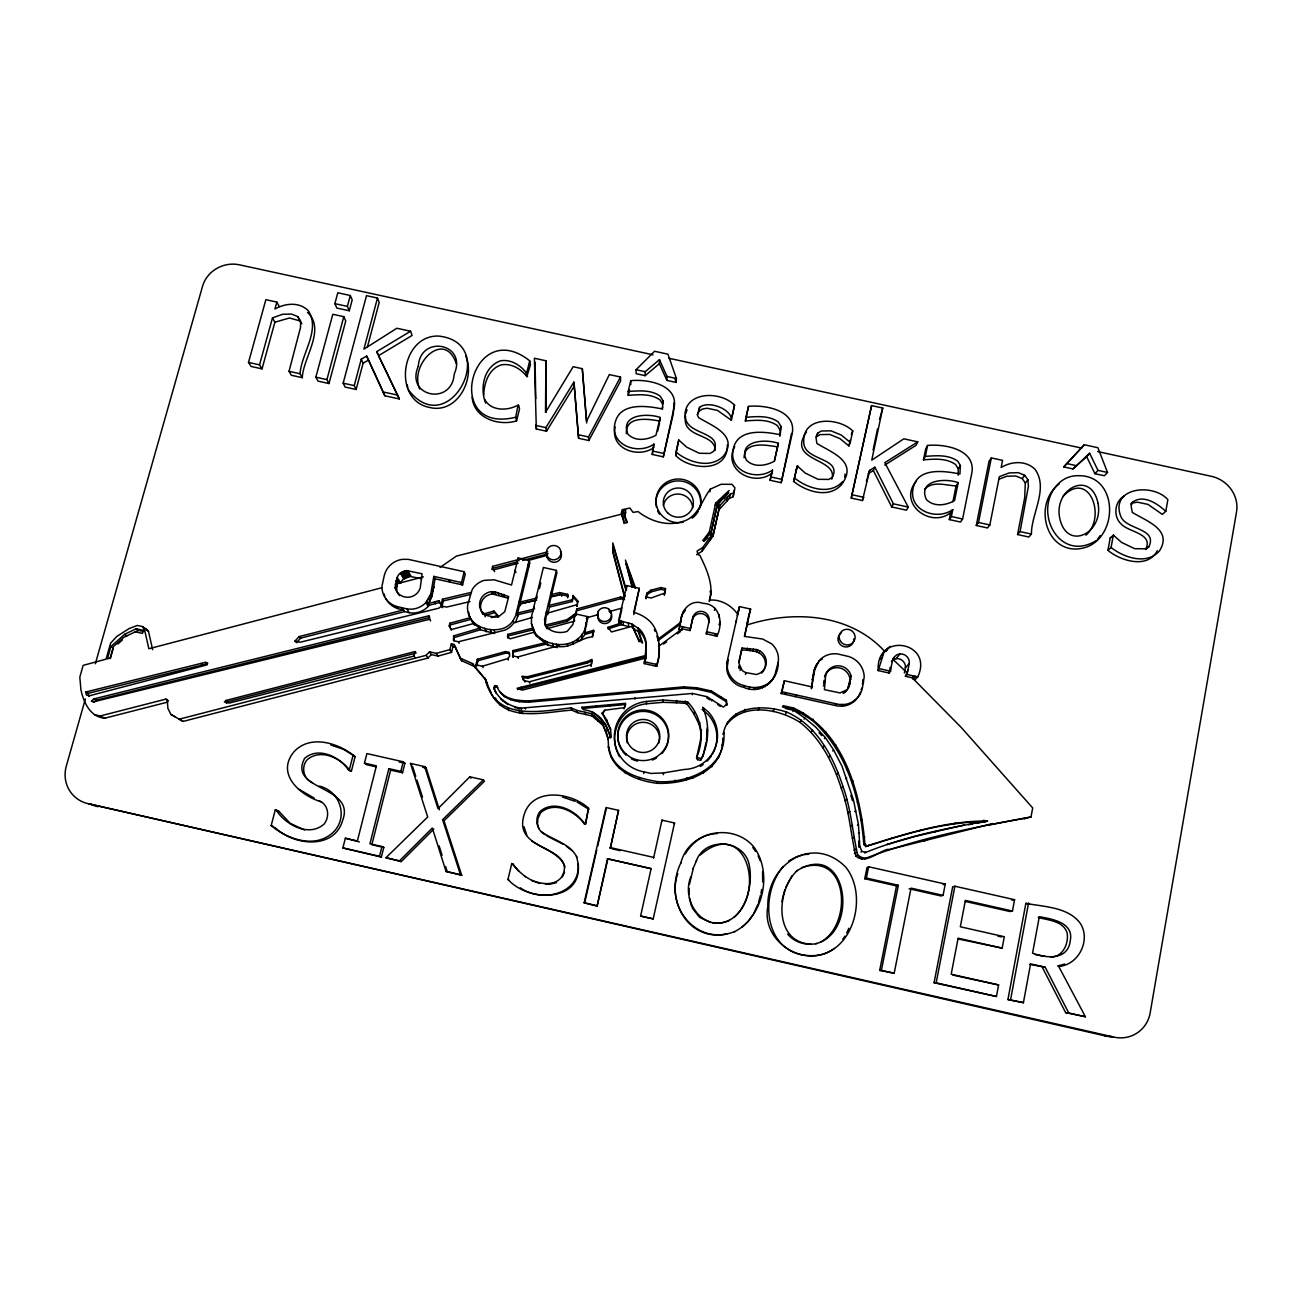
<?xml version="1.0" encoding="UTF-8"?>
<svg xmlns="http://www.w3.org/2000/svg" width="1302" height="1302" viewBox="0 0 1302 1302"><rect width="100%" height="100%" fill="white"/><g stroke="black" fill="none" stroke-linecap="round" stroke-linejoin="round"><path stroke-width="1.5" d="M958.239 475.246L958.272 468.899L955.668 464.602C946.391 457.832 934.201 459.036 923.46 459.834L925.689 448.93L927.577 445.447C945.708 443.656 977.558 450.036 971.471 474.758L962.617 518.993L960.485 522.037L949.304 519.579L950.688 512.711L952.771 509.619C936.789 521.028 908.438 510.661 913.044 488.51C917.08 466.946 944.308 470.852 959.932 473.993L960.388 465.53L957.767 461.201C948.409 454.398 936.138 455.602 925.331 456.4L923.46 459.834M624.504 597.927L620.582 597.048L576.819 608.962L576.07 615.016L567.167 621.347L545.684 626.669L544.578 619.573L556.393 570.374L543.373 567.477L531.493 616.66L531.428 623.56L536.375 635.978L545.212 642.732L513.151 650.544L513.183 657.282L513.151 650.544M546.628 611.029L545.245 625.09L566.826 619.752L575.777 613.372L576.819 608.962M645.19 375.676L645.222 371.705L659.479 359.629L667.015 376.457L666.852 380.396L676.177 382.43L676.422 378.508L667.942 354.177L654.564 351.263L636.076 369.719L636.108 373.69L645.19 375.676L659.365 363.649L659.479 359.629M825.68 675.103L824.394 689.653L840.034 692.908L847.049 689.751A10.318 10.091 29.8 0 0 849.278 685.91L850.971 675.624A13.166 12.874 29.3 0 0 826.998 672.011L824.557 676.91M546.514 431.239L545.896 427.626L573.889 382.121L574.328 386.01L546.514 431.239L536.326 429.009L534.39 358.245L545.929 360.768L545.505 412.376L573.157 366.708L582.303 368.694L586.714 423.004M546.173 412.148L545.929 360.768M639.315 588.341L633.765 612.379A36.814 36.228 -3.1 0 1 648.298 619.882C656.778 626.946 659.186 638.94 659.235 649.47A49.59 48.825 -5.8 0 1 656.68 666.364L644.327 663.613L646.166 646.378A23.501 23.127 -3.3 0 0 639.51 629.094L631.551 623.853L618.629 620.468L626.75 585.542L639.315 588.341L633.797 614.544M644.327 663.613L644.913 659.496M624.358 596.462L612.851 552.357L612.819 542.95L626.343 590.018L626.75 585.542M612.851 552.357L612.933 546.759M646.899 593.175L646.02 598.595L646.899 593.175L650.935 590.197L660.944 587.56L665.517 588.585L664.362 594.916L665.517 588.585M643.806 773.567L643.839 771.826A35.805 35.561 1.8 0 1 646.573 701.436L663.125 699.988L687.651 701.924C702.087 717.207 704.756 738.706 696.554 757.813L697.563 759.652L700.557 760.319C709.053 744.418 710.16 723.733 702.624 707.198L708.369 712.015A34.536 34.275 14.3 0 1 684.103 769.466L663.548 772.916L651 773.437L643.839 771.826M645.515 656.208L645.466 659.561L645.727 656.94L517.626 689.572M645.629 658.666L645.792 653.555M644.897 661.383L645.483 658.128L522.248 690.158L517.073 688.27L645.759 655.492L646.166 646.378M617.278 752.198A35.496 35.268 1.8 0 1 646.524 703.78L646.573 701.436M673.948 402.953L673.378 413.418L663.304 456.856L652.237 454.431L653.913 444.128C638.159 455.326 609.678 445.365 614.967 423.264C619.606 402.025 646.378 405.785 662.116 408.909L662.604 406.875M652.237 454.431L653.913 444.128M779.8 436.251L780.875 426.324L778.336 422.027C769.043 415.24 756.82 416.494 746.062 417.258L748.504 406.37C766.422 404.564 798.321 410.927 791.762 435.503L781.2 482.716L770.1 480.275L772.477 470.103C756.641 481.398 728.209 471.275 733.221 449.141C737.632 427.788 764.567 431.597 780.272 434.738L780.875 426.324M646.866 594.9L650.902 591.922L650.935 590.197M536.554 595.698L537.173 597.976L520.312 602.029L529.833 562.855L529.165 560.381L518.147 557.94L511.523 585.037L494.19 579.813L484.035 580.366A20.686 20.165 -17.3 0 0 472.17 589.627L467.76 604.437A21.695 21.157 -17.9 0 0 468.818 614.983L470.12 617.734L449.874 623.219L449.223 625.871L450.606 628.687L452.233 629.322L473.716 623.495L479.706 628.182L453.617 635.913L453.47 640.682L458.369 641.772L505.209 630.054A21.06 20.555 -17.5 0 0 513.932 622.73L532.485 617.425M454.365 640.617L453.617 635.913M688.904 894.328L689.083 888.289M395.059 587.544L397.208 577.437A10.237 9.911 -21.9 0 1 399.6 573.694L406.68 570.601L422.076 573.791L420.22 588.065L418.788 591.108A13.085 12.678 -22.1 0 1 395.059 587.544L396.54 589.871A13.004 12.597 -22.1 0 0 399.633 595.616M396.54 589.871L397.387 583.67L395.922 581.31M660.13 417.47L655.996 435.193C647.501 439.93 635.23 441.915 627.889 434.087C619.703 414.296 647.794 412.962 660.13 417.47L660 421.148C648.477 418.902 625.302 415.468 626.392 433.68M662.506 409.04L662.832 400.544L660.342 396.28C651.081 389.493 638.891 390.779 628.166 391.511L630.738 380.689C648.526 378.849 680.441 385.213 673.59 409.691L663.304 456.856M662.832 400.544L662.685 404.336L660.212 400.088C651.016 393.334 638.891 394.62 628.248 395.352L628.166 391.511M696.554 757.813L700.606 739.503L701.404 730.08M615.13 426.893C609.873 448.865 638.175 458.776 653.816 447.644M862.754 681.451L862.819 679.693M655.671 666.136L655.769 664.264M716.881 636.173L717.337 634.123L706.677 631.747L706.286 633.814L716.881 636.173C723.57 623.512 719.99 603.916 703.145 603.363C690.434 598.643 680.669 610.671 680.507 622.502L657.868 639.298L657.966 637.264M656.68 666.364L656.778 664.492A49.883 49.102 -5.7 0 0 659.349 647.501M650.902 591.922L660.846 589.318L660.944 587.56M659.137 644.051L659.024 646.036L682.232 628.801L682.476 626.718M744.06 457.783C744.288 440.694 766.504 445.17 777.473 446.83L778.384 443.331C766.015 438.758 737.827 440.206 746.29 460.029C753.679 467.841 765.95 465.937 774.446 461.136L778.384 443.331M707.23 728.03L706.53 740.317L707.1 738.283M816.761 664.166L813.799 670.937L811.423 688.742L814.84 669.082L819.593 660.228A20.832 20.36 28.6 0 1 838.26 654.06L848.66 656.517A21.841 21.337 29.4 0 1 864.219 676.959L862.412 687.716A21.353 20.881 30 0 1 857.383 697.872L855.3 699.858A21.353 20.881 30 0 1 844.852 704.431L839.025 704.447L781.997 691.785L781.151 693.494L837.837 706.075L843.615 706.075A21.223 20.751 30.2 0 0 854.014 701.518L856.081 699.548A21.223 20.751 30.2 0 0 860.362 692.225M772.802 679.318L773.6 677.528C767.708 687.489 754.509 689.686 744.353 685.584A21.255 20.897 18.9 0 1 734.051 680.409L732.033 678.309A21.255 20.897 18.9 0 1 727.33 667.893L727.834 659.365L726.809 669.749A21.125 20.767 19 0 0 731.48 680.1L733.482 682.183A21.125 20.767 19 0 0 743.735 687.326C760.759 695.382 778.694 680.23 778.189 662.376A20.751 20.376 19.6 0 0 771.695 643.872L762.679 639.038L744.598 636.418L750.603 609.059L739.487 606.602L738.071 611.907M715.156 450.476C715.189 433.615 685.487 438.107 685.194 419.732C681.288 391.609 719.225 389.705 734.54 405.117L731.35 420.253L717.532 410.407L707.181 408.242L702.608 408.974L699.141 411.139L697.302 414.833L698.572 417.568C711.934 425.949 738.397 435.031 723.945 455.472C711.185 469.485 688.758 462.535 675.95 452.103L678.749 439.995L686.659 447.139L699.32 453.291L710.062 453.422L713.708 451.257C723.619 430.962 684.917 435.34 685.487 416.054M697.449 414.72L699.532 407.396C708.483 399.991 732.245 409.235 731.35 420.253M844.77 477.313L844.998 474.026M727.346 444.958C728.046 472.919 690.223 470.494 675.722 455.554L675.95 452.103M675.722 455.554L678.749 439.995M646.524 703.78L662.946 702.331L663.125 699.988M611.794 758.431L608.376 746.437C610.866 770.54 636.108 780.826 657.201 783.283L657.347 781.607C687.602 783.56 726.63 768.603 723.896 732.375L723.18 734.458C728.274 704.74 763.948 704.398 786.668 712.08C817.038 725.084 833.296 756.755 843.012 786.62C851.052 808.623 852.484 832.645 857.725 854.926C860.183 856.96 863.242 858.588 866.53 857.937C919.245 837.756 975.507 827.03 1030.989 817.021L1032.698 807.94L961.185 727.411L912.23 677.805L905.427 676.291L907.885 670.27M578.3 864.089C580.122 894.604 541.388 902.986 520.328 887.834M462.568 584.891L465.253 574.133L464.196 571.724L408.177 559.339L402.416 559.339A21.206 20.523 -21.9 0 0 391.853 563.799L389.705 565.735A21.206 20.523 -21.9 0 0 384.253 575.663L381.942 586.242A21.711 21.027 -22.4 0 0 396.524 606.439L406.81 608.88A20.718 20.083 -22.2 0 0 425.705 602.761L430.783 594.005L433.81 576.395L461.494 582.547L462.568 584.891L435.047 578.788L433.81 576.395M440.581 603.103L442.566 607.66L438.79 600.678L428.098 603.705L432.036 596.3L435.047 578.788M651.114 868.662L607.497 858.783L651.114 868.662L640.617 916.055L653.197 918.903L674.534 822.978L661.969 820.146L653.555 858.213M699.141 411.139L699.532 407.396M546.27 552.927L547.149 549.298A7.389 7.194 -8.8 0 1 559.16 547.817A7.389 7.194 -8.8 0 1 556.377 559.323A7.389 7.194 -8.8 0 1 546.27 552.927L547.247 557.337L547.442 555.482M657.201 783.283C685.47 784.504 723.733 772.46 722.789 738.104M682.036 630.38L679.042 629.712L682.02 614.69M663.353 774.657L663.548 772.916M680.507 622.502L680.734 620.37M681.776 616.855L683.745 610.817M483.758 394.734C484.181 382.674 488.934 368.336 501.807 364.755C511.719 363.307 520.946 368.938 526.871 376.538L530.451 364.82L529.719 360.8C471.259 314.596 441.443 435.324 515.722 417.226L518.05 405.036C507.666 411.074 490.74 411.302 484.621 399.258M662.946 702.331L676.405 702.771L676.715 700.411M661.823 821.236L661.969 820.146M791.535 433.452L781.2 482.716M824.101 680.23L823.661 683.452L824.768 681.678M690.027 630.542L692.876 617.099A8.365 8.203 9.1 0 1 698.556 611.631L700.606 611.322A8.365 8.203 9.1 0 1 709.151 620.712L708.744 622.844A8.3 8.154 9.2 0 0 700.248 613.502L698.214 613.812A8.3 8.154 9.2 0 0 692.566 619.247L690.027 630.542L682.232 628.801M709.883 491.879L710.274 489.161L721.113 484.279L731.968 484.328L734.914 487.762L733.075 496.827L729.559 498.21L718.964 509.766L713.04 536.066L702.087 551.251L696.554 554.701M761.052 893.318L761.605 889.526M702.087 551.251L702.608 547.654L713.659 532.355L719.632 505.827L730.308 494.19L733.856 492.791L734.474 490.024M692.566 619.247L692.876 617.099M493.686 687.733L495.981 692.729L493.686 687.733L494.76 685.601L497.006 686.105C501.237 699.792 516.992 702.51 529.409 702.12L683.485 688.188L683.68 686.87L696.944 687.782L711.494 691.02L726.353 700.281L726.646 705.391L726.353 700.281M708.841 534.227L709.134 532.241L702.755 540.558L710.892 533.381L717.093 505.843L729.055 490.496L715.693 503.158L708.841 534.227L703.536 541.127M677.789 873.691C666.461 904.971 692.876 940.988 726.809 933.957M781.981 901.765L782.535 898.185M710.892 533.381L710.583 535.366L717.093 505.843M715.693 503.158L715.368 505.257L728.664 492.661L723.896 498.78M710.469 539.63L711.055 535.936M700.883 732.18L699.255 724.693L693.999 713.984L687.261 704.268L684.933 703.324L685.308 700.981M689.425 884.481L693.38 867.946M690.939 876.653C680.653 900.724 702.999 932.964 729.494 920.351M713.04 536.066L713.659 532.355M714.847 528.059L715.482 524.267M717.011 518.424L717.662 514.567M718.964 509.766L719.632 505.827M687.261 704.268L687.651 701.924M674.713 781.835L675.006 780.158M1132.919 502.93L1137.476 502.181L1147.99 504.395L1162.312 514.388L1165.795 511.312L1167.878 499.659C1152.807 482.619 1109.809 487.518 1120.762 516.341C1126.018 530.012 1157.641 527.88 1148.982 546.596L1145.597 549.46C1153.881 533.592 1129.029 532.306 1121.38 524.267C1112.982 516.796 1114.349 501.351 1124.342 495.932M726.793 501.221L727.525 497.218M692.241 694.731L692.469 693.445L707.132 696.733L723.326 707.084L727.037 704.154M709.199 601.573C714.57 585.77 706.563 569.186 699.744 555.124L698.23 554.798L697.026 551.12L702.608 547.654M1023.421 1002.638L1030.582 963.887L1045.18 967.191L1068.714 1012.94L1085.412 1016.732L1058.721 966.458C1078.528 965.01 1090.897 940.467 1080.562 923.736C1068.47 906.876 1043.976 906.876 1025.862 903.36L1007.927 999.545L1023.421 1002.638L1007.927 999.545M1157.266 550.681C1147.859 569.202 1120.664 561.048 1107.937 550.323L1110.199 538.084L1113.34 535.155L1121.608 542.429L1134.612 548.679L1145.418 548.793L1148.982 546.596M1107.937 550.323L1111.062 547.475L1113.34 535.155M729.559 498.21L730.308 494.19M1010.58 999.724L1028.596 902.856M779.963 429.953L777.44 425.673C768.213 418.918 756.055 420.172 745.379 420.937L746.062 417.258M1002.149 948.149L1004.298 936.724L960.323 926.764L965.4 900.414L1012.468 911.042L1014.6 899.698L954.887 886.223L952.657 886.857L934.071 982.75L996.437 996.502L998.601 984.963L951.192 974.205L958.126 938.172L1002.149 948.149L957.767 938.872M748.504 406.37L745.379 420.937M934.071 982.75L936.171 982.815L954.887 886.223M1031.412 534.08C1031.298 513.541 1048.907 488.217 1034.927 469.225C1025.797 460.273 1011.508 461.201 1001.157 467.483L1002.573 460.355L991.327 457.913L989.015 461.331L976.272 525.487L987.502 527.961L989.829 524.966L999.366 476.646L1009.18 472.935L1018.262 472.659L1024.755 475.311L1027.88 479.754L1028.401 486.264L1020.084 531.59L1017.562 534.552L1028.808 537.026L1031.412 534.08L1020.084 531.59M683.485 688.188L696.684 689.083L696.944 687.782M909.105 888.745L940.923 895.939L943.071 895.369L945.268 884.058L868.629 866.758L867.018 867.539L864.756 878.736L896.525 885.913L898.347 885.279L881.389 970.348L879.68 970.397L896.525 885.913M1017.562 534.552L1024.674 497.852L1025.325 483.026L1022.216 478.615L1015.772 475.995L1006.755 476.255L998.618 479.331M976.272 525.487L978.518 522.476L991.327 457.913M879.68 970.397L894.181 973.261L911.026 888.143L943.071 895.369M714.391 610.426L714.847 608.229M915.094 679.742L917.764 676.861C934.234 641.642 875.676 631.177 878.199 670.579L889.071 673.004L890.568 671.165C891.772 664.996 891.87 654.19 900.528 653.913A8.447 8.203 31.3 0 1 909.284 663.353L907.038 674.485L905.427 676.291M952.901 501.742L956.091 485.906L958.191 482.635C945.789 477.964 917.438 479.624 926.34 499.463C933.762 507.275 946.066 505.485 954.578 500.57L958.191 482.635M949.304 519.579L951.371 516.536L952.771 509.619M693.999 713.984L694.454 711.738M904.369 672.988L905.395 667.877L909.284 663.353M864.756 878.736L866.351 878.053L868.629 866.758M878.199 670.579L883.635 653.392L882.17 655.313M925.331 456.4L927.577 445.447M889.071 673.004L890.226 667.308M845.047 692.176L845.795 691.46A10.253 10.025 29.9 0 0 848.009 687.668L850.971 675.624M884.823 465.042L915.957 445.382L917.78 441.866L903.816 438.823L871.77 460.143L882.74 408.031L871.575 405.606L851.264 498.08L862.461 500.538L863.259 496.697M866.481 481.382L869.622 470.38L874.911 467.206L893.384 503.825L908.226 507.064L906.452 510.189L891.724 506.95L873.365 470.559L874.911 467.206M873.072 450.118L877.515 429.025M879.534 419.439L882.74 408.031M862.461 500.538L869.622 470.38M851.264 498.08L871.575 405.606M817.721 433.208L815.915 436.935L816.875 443.429C832.173 452.966 858.718 461.64 841.418 484.767C828.756 498.829 806.394 491.733 793.634 481.414L797.296 465.953L805.303 473.131L818.063 479.315L828.821 479.429L832.45 477.264C842.101 456.807 803.399 461.299 803.757 441.899C802.504 415.826 838.748 417.161 852.745 430.913L850.304 442.42L841.238 435.047L831.018 430.832L821.188 431.027L817.721 433.208L816.549 436.772L820 434.608L829.765 434.429L839.92 438.611L848.92 445.935L850.141 440.222M781.151 693.494L784.374 680.734L812.464 687M781.997 691.785L784.374 680.734M653.197 918.903L640.617 916.055M718.72 616.936L719.192 614.772M714.912 635.734L715.351 633.683M793.634 481.414L797.296 465.953M746.762 624.602L749.024 614.332M738.706 662.392L742.042 648.07L756.722 649.584L759.863 650.935A13.118 12.89 19.3 0 1 756.478 674.517L746.046 672.629A10.253 10.091 18.9 0 1 742.156 670.351L738.901 663.402L742.042 648.07M744.402 636.532L746.925 625.025C793.292 609.971 850.32 613.47 884.855 651.586L884.074 652.302L886.32 649.617M580.025 640.714L585.103 634.367L584.5 630.754L587.625 616.611L575.419 613.893L572.896 624.537L567.2 631.356C559.307 634.172 546.905 631.844 544.562 622.633M587.625 616.611L584.842 632.821L593.679 630.331L592.752 636.792M674.306 824.052L674.534 822.978M702.934 756.576L706.123 742.124M726.581 663.939L739.487 606.602M774.43 460.599L777.473 446.83M770.1 480.275L772.477 470.103M719.892 621.721L719.322 625.188L719.794 623.072M711.364 591.303L709.378 600.157C720.494 599.001 731.643 605.381 737.681 614.349M733.075 496.827L733.693 494.076M706.286 633.814L709.151 620.712M679.042 629.712L680.328 624.097L657.787 640.812M731.952 416.575L734.54 405.117M607.725 859.597L597.113 906.159L607.497 858.783M618.548 810.349L610.28 848.432L618.548 810.349L606.016 807.517L584.142 902.791L597.113 906.159M584.549 903.295L596.755 850.092M597.667 846.154L606.26 808.705M538.865 828.593L537.482 823.906L537.97 818.356L540.704 812.676C554.424 800.584 575.305 811.162 584.517 824.085L585.461 824.296L588.537 808.184C570.96 792.007 531.672 786.831 523.876 815.622C514.778 847.342 557.858 845.047 565.003 867.002M585.461 824.296L588.537 808.184M775.406 672.743L778.189 662.376M657.722 430.929L659.544 423.101M628.492 622.861L628.622 626.571L621.103 624.683L608.099 628.931L607.953 627.352L621.005 623.105L618.759 622.584L621.721 609.873M686.431 779.605L686.838 777.912M699.255 724.693L699.76 722.529M593.679 630.331L592.15 636.89C579.602 637.996 570.146 649.405 556.93 646.134L517.74 656.973L512.597 655.834M624.114 523.518L622.144 515.006L623.04 511.214L625.774 510.417L624.26 516.373L626.783 522.753M622.226 517.073L623.04 511.214M591.824 662.62L590.978 666.25L592.036 659.382L587.056 661.579L527.505 676.698L522.183 676.389L525.032 682.053M577.583 603.737L576.932 606.455L577.616 600.678L573.01 595.502L572.294 601.524L549.493 607.074L547.621 614.853M628.248 395.352L629.533 389.982M567.639 594.33L567.607 597.585L567.639 594.33L559.665 592.556L551.69 594.477L556.898 572.782L556.393 570.374M572.294 601.524L573.01 595.502M508.919 880.119L507.975 879.436L511.767 863.519L518.928 871.201M550.567 594.607L551.12 596.902L549.07 605.397L571.985 599.831M539.435 588.618L540.786 583.003M507.796 634.351L507.926 637.866L507.796 634.351L532.811 628.166M469.924 617.425C476.418 628.866 492.661 632.333 504.395 627.971A21.19 20.686 -17.5 0 0 513.167 620.598L515.722 615.488L529.165 560.381M519.107 601.768L519.84 603.998L517.643 613.047L534.536 608.929L533.885 606.732M515.527 622.6L518.196 614.674L516.894 610.85M520.393 605.674L519.596 599.783M475.93 664.785L477.297 659.268L505.518 651.57L509.049 652.351L509.652 653.816L506.136 653.034L478.029 660.716L476.678 666.201L475.93 664.785L482.407 666.233L507.829 658.568L509.766 656.127L509.049 652.351M472.138 397.045C473.619 418.202 498.699 426.421 516.552 420.904L519.514 408.942L518.701 405.182M547.703 551.836L492.612 566.354L491.879 569.348L493.914 569.804L518.196 563.213M449.874 623.219L450.085 627.466L449.223 625.871M461.494 582.547L464.196 571.724M431.287 654.58L427.984 658.047L183.126 721.406L179.155 719.209L426.161 655.313L429.497 651.83L431.287 654.58L438.025 656.094L451.517 652.383L449.89 649.617L451.338 643.823L454.056 644.425L461.64 660.749L474.009 666.282L486.232 680.376L472.561 663.629L460.111 658.047L454.056 644.425M451.517 652.383L452.95 646.638L451.338 643.823M527.505 376.669L526.757 372.714L529.719 360.8M725.963 701.534L711.169 692.322L711.494 691.02M441.134 604.551L442.468 599.229L471.259 592.377M381.974 846.544L383.797 847.456L381.372 857.123L379.533 856.277L381.974 846.544L369.931 843.81L388.875 768.652L400.821 771.337L402.513 772.77L404.889 763.281L403.213 761.784L366.904 753.581L364.462 763.135L366.415 764.632L376.294 766.862M400.821 771.337L403.213 761.784M442.029 606.227L443.364 600.922L442.468 599.229M413.955 656.045L415.078 651.553L226.027 700.443L224.4 701.957L229.298 703.064L413.955 656.045L414.98 657.494M388.875 768.652L390.633 770.1L371.851 844.738L383.797 847.456M700.606 739.503L701.127 737.469M381.372 857.123L342.882 847.944L345.355 838.228L357.383 840.962L376.408 765.836L364.462 763.135M353.119 755.062L355.12 756.592L351.345 771.402L349.294 769.97L353.119 755.062C336.811 742.384 308.981 734.344 293.422 752.458C275.829 774.755 300.892 795.75 321.529 801.983M711.755 700.964L712.08 699.711M319.25 786.099C341.091 791.079 349.148 819.283 331.652 833.671C313.603 848.627 287.189 838.911 271.158 825.631L275.292 809.86L278.758 811.227L290.313 823.385L304.473 829.976M692.713 778.417L693.169 776.708M697.563 759.652L697.026 755.925M367.294 347.374L379.191 302.471L377.482 298.06L366.497 295.668L343.175 383.179L345.128 387.068L356.13 389.477L354.242 385.604L361.256 359.173L366.692 356.048L384.887 395.792L399.356 398.965L376.75 351.621L410.569 331.245L412.083 335.46L378.475 355.723L399.356 398.965M377.482 298.06L363.925 349.131L396.866 328.25L410.569 331.245M356.13 389.477L363.095 363.209L361.256 359.173M328.983 383.537L326.916 379.614L343.809 316.679L332.807 314.287L315.849 377.189L317.981 381.128L328.983 383.537L345.746 320.976L343.809 316.679M349.294 310.755L347.374 306.393L350.303 295.505L337.804 292.787L334.874 303.659L336.876 308.053L349.294 310.755L352.191 299.932L350.303 295.505M737.241 615.683L738.641 610.426M735.874 622.502L736.444 620.37M272.476 317.9L274.885 322.196L262.044 368.857L259.537 364.837L272.476 317.9L282.485 314.303L291.518 314.042L297.751 316.614L300.534 320.943L300.567 327.274L289.028 371.314L291.339 375.269L302.324 377.678C302.861 357.936 326.2 329.65 307.484 312.399M783.007 896.443L784.878 889.51M302.324 377.678L300.078 373.739C301.185 353.77 320.894 330.041 308.281 310.706C299.346 301.657 285.187 303.22 274.934 308.997L276.854 302.08L265.868 299.688L248.503 362.428L251.074 366.448L262.044 368.857M707.002 732.115L707.572 730.015M700.557 760.319L703.471 754.672M135.262 631.763L142.423 633.374L143.269 630.363L136.108 628.768L124.569 634.367L110.898 646.573L107.382 658.958L110.312 657.656L113.469 646.524L123.723 637.362L138.386 630.331L143.741 631.535M110.312 658.633L113.307 648.07L110.898 646.573M758.496 902.367L760.547 895.125M85.379 698.897L66.532 765.283A32.371 30.662 -41.2 0 0 88.861 803.839L1104.356 1035.692A31.964 30.451 57.5 0 0 1112.884 1036.799M95.355 663.743L202.38 286.863A30.467 28.514 -17.6 0 1 240.105 264.957L653.002 354.811M720.722 698.263L721.08 696.993M681.027 862.542C662.083 900.496 690.874 948.393 734.995 931.516M748.894 614.935L750.603 609.059M746.86 624.83L747.885 621.428M703.259 773.046L703.796 771.289M797.898 466.083L796.271 469.322M738.673 667.47L739.259 665.599M739.031 668.528L739.617 666.673M740.089 670.497L740.692 668.642M741.424 650.04L746.941 650.17L747.592 648.201M749.415 650.544L750.066 648.575M711.82 766.862L712.438 765.055M685.666 413.776L687.033 409.788M727.574 722.268L726.825 724.433C744.256 702.055 779.068 708.939 799.981 722.35C820.911 738.69 833.296 763.411 841.271 788.247C849.229 810.056 850.662 833.882 855.853 855.967C865.781 864.853 878.101 851.264 888.241 849.262M752.67 651.033L753.337 649.08M745.411 674.452L746.046 672.629M734.719 446.667C722.382 469.615 753.533 487.111 771.598 473.456M722.008 745.411L722.724 743.426M718.265 758.203L718.932 756.332M746.941 650.17L756.023 651.537L756.722 649.584M743.735 687.326L744.353 685.584M757.048 651.993L757.748 650.023M735.174 716.149L735.972 713.919M759.082 652.855L759.798 650.919M624.032 708.923L625.611 703.292L581.945 707.263L582.222 708.483L625.676 704.528L624.586 707.458M749.171 688.644L749.822 686.903M597.878 612.477L597.911 615.244A6.998 6.868 -5.2 0 0 604.974 623.625A6.998 6.868 -5.2 0 0 611.419 614.723M851.362 434.494L852.745 430.913M744.06 711.624L744.956 709.346M848.92 445.935L850.304 442.42M753.63 689.279L754.314 687.537M754.59 689.328L755.274 687.602M757.308 689.165L758.024 687.423M624.781 515.087L625.839 512.5L623.121 513.297M759.994 688.66L760.71 686.919M785.676 887.638L791.876 875.855M762.581 687.83L763.314 686.073M765.039 686.675L765.788 684.917M693.006 868.711L696.603 860.443M767.317 685.21L768.082 683.452M831.799 479.152C839.009 457.734 785.676 461.933 806.475 432.02M769.401 683.485L770.166 681.711M758.269 710.062L759.294 707.783M771.223 681.516L772.021 679.725M774.869 675.152L774.072 676.959L775.829 672.613M846.739 932.981L848.839 928.245M1165.795 511.312C1157.641 503.858 1143.774 494.158 1132.789 501.986L1131.096 505.778L1132.268 512.337C1145.89 520.979 1173.053 529.605 1159.464 550.876C1146.785 565.377 1124.017 557.728 1111.062 547.475M753.679 913.613L757.976 904.174M562.383 876.913L564.498 872.307M680.751 863.34C688.481 831.083 732.408 822.132 753.533 846.544C773.046 872.373 763.493 917.161 734.328 931.825M773.014 711.559L774.153 709.281M494.353 689.035L495.427 686.919L494.76 685.601M785.073 694.373L785.952 692.664M573.889 382.121L578.593 438.269L588.862 440.532L588.504 436.967L620.484 377.027L609.32 374.585L586.518 421.36L582.303 368.694M588.862 440.532L620.615 380.949L620.484 377.027M891.724 506.95L893.384 503.825M785.415 714.326L786.668 712.08M795.245 696.635L796.189 694.942M814.547 668.528L815.605 666.657M819.397 660.488L815.589 666.233M813.799 670.937L814.84 669.082M782.404 706.856L792.772 709.183L793.455 707.962C844.249 731.268 860.557 792.739 864.886 843.875L866.839 845.974C905.915 833.638 946.391 820.765 987.534 821.009L976.288 823.369M812.757 675.819L813.799 674.013M792.902 711.51L793.585 710.306L804.815 717.988L815.67 727.086L825.305 737.534L833.606 749.919L842.052 766.308L853.477 799.933L858.425 824.426L859.841 846.544L861.924 851.443L865.667 852.289L864.642 852.859C903.946 836.763 945.838 828.251 987.534 821.009M811.943 679.677L812.985 677.886M825.842 673.899L826.965 672.076M826.103 674.094L824.996 675.901L825.875 673.85A13.085 12.808 29.4 0 1 849.701 677.431M792.772 709.183L802.716 714.196L803.448 712.991M958.272 468.899L960.388 465.53M799.981 722.35L801.348 720.152M823.336 685.894L824.443 684.136M696.212 861.257C704.74 836.177 744.76 839.383 749.268 865.212C754.118 888.761 742.335 927.122 712.503 922.76M804.066 719.16L804.815 717.988M710.274 489.161C701.664 500.57 698.132 517.333 682.541 521.549C667.242 526.626 650.398 521.305 638.078 511.588L633.065 512.37L629.924 508.057L622.193 509.684L621.103 514.274L456.432 556.084L440.06 567.428M683.485 612.998L685.454 610.003M985.939 821.708C944.975 821.481 904.678 834.289 865.797 846.56L863.844 844.493C860.297 799.493 847.342 751.221 812.236 720.348L813.018 719.192M842.817 939.263L844.949 936.122M1097.407 539.549L1100.141 535.578M916.494 481.04C897.273 502.865 930.084 528.938 950.688 512.711M752.589 915.176L748.259 921.425L741.847 927.431M811.065 732.115L812.546 730.015M783.202 866.448C758.399 895.662 764.095 955.554 811.26 955.684C852.826 956.173 868.955 896.329 845.958 867.392C813.343 833.785 766.748 864.105 767.822 906.501C760.889 942.095 805.629 969.909 834.305 948.442M849.734 680.832L851.003 679.042M685.112 854.079C690.792 844.721 699.467 836.633 710.469 834.419M848.969 684.543L850.222 682.785M844.38 691.769L843.143 693.478L844.103 692.908M848.595 685.975L849.848 684.234M834.989 705.505L836.161 703.861M844.998 692.241L846.284 690.467M848.009 687.668L849.278 685.91M1085.933 535.203C1106.863 517.122 1089.156 469.013 1062.937 496.371M841.58 706.221L842.801 704.577M885.751 651.098L888.127 647.94M886.271 651.081L889.868 646.329M880.526 659.219L881.975 657.298M862.282 684.087L863.633 682.329M825.142 733.238L825.989 732.131M1022.216 478.615L1024.755 475.311M861.061 689.458L862.412 687.716M824.459 738.625L825.305 737.534M716.767 507.926L719.143 504.883M854.438 701.111L855.723 699.451M1025.325 483.026L1027.88 479.754M894.23 657.201L892.716 659.105L906.273 672.109M535.74 633.928C548.288 648.005 575.272 649.193 584.5 630.754M891.398 661.628L892.912 659.723M822.864 747.787L824.443 745.818M896.167 658.649L899.91 653.995M1086.665 456.693L1072.962 468.915L1063.734 466.913L1084.322 444.747L1097.895 447.709L1107.497 472.447L1104.405 475.767L1094.933 473.7L1086.665 456.693L1089.628 453.242L1097.96 470.364L1107.497 472.447M1084.322 444.747L1063.734 466.913M834.891 745.932L835.786 744.874M1072.962 468.915L1089.628 453.242M832.727 750.945L833.606 749.919M441.492 604.779L439.702 602.37L429.058 605.381L427.951 606.667A20.506 19.872 -22.3 0 1 409.267 612.721L404.613 611.615L300.664 638.126L296.514 642.635L294.952 641.121L299.118 636.597L403.539 609.971L397.989 608.652A21.581 20.897 -22.5 0 1 385.913 598.757M828.56 757.357L830.188 755.469M1094.933 473.7L1097.96 470.364M912.23 677.805L913.874 675.998M913.109 679.302L915.762 676.422M797.426 870.403C776.025 889.966 773.551 942.55 810.902 944.129M842.752 481.496C830.009 495.639 807.5 488.494 794.643 478.111M602.159 713.04L606.586 719.778L610.589 729.494L602.159 713.04L604.877 710.176L623.967 707.702M602.321 714.245L604.877 710.176M700.102 855.121C744.858 816.566 766.227 890.194 734.035 917.34M836.519 774.576L838.211 772.835M385.945 857.741L399.519 860.817L432.329 828.039L446.033 871.396L461.738 875.383L443.998 820.781L484.474 781.233L483.368 779.865L469.827 776.806L437.977 808.656L424.664 766.618L410.455 763.411L427.707 816.989L385.945 857.741L401.228 861.631L433.81 829.081M846.495 769.596L847.439 768.652M461.738 875.383L460.469 874.667L442.599 819.69L483.368 779.865M924.55 489.389C932.46 480.454 945.887 485.434 956.091 485.906M1130.608 504.086L1132.789 501.986M845.763 778.742L846.707 777.831M841.271 788.247L843.012 786.62M226.304 703.21L227.931 701.697L416.103 653.034L415.078 651.553M1113.942 535.285L1110.199 538.084M852.175 781.965L853.136 781.086M91.514 701.046L93.825 698.93L428.83 615.813L429.79 617.441L96.332 700.199L94.021 702.299L91.514 701.046L94.216 701.648L429.66 619.28L430.62 620.891M1059.079 484.002C1030.549 505.99 1048.501 561.129 1087.788 546.612C1118.923 533.576 1117.393 475.36 1078.772 475.702A27.521 26.121 28.2 0 0 1061.862 480.731C1029.931 504.834 1056.524 564.482 1095.958 540.786M117.831 644.018L122.372 639.966M703.829 541.323L707.881 537.742M844.965 800.795L846.739 799.282M857.269 802.455L858.262 801.658M847.976 812.871L849.783 811.455M854.747 811.602L855.723 810.853M663.564 644.099L666.64 641.821M677.431 633.814L680.507 631.519M421.702 578.788L410.049 576.412L403.067 579.455A10.091 9.781 -22 0 0 400.723 583.166L397.208 577.437M850.645 826.624L852.468 825.322M861.061 820.293L862.087 819.576M857.432 825.11L858.425 824.426M796.319 871.152C847.748 838.276 859.922 932.883 815.67 943.738M821.236 941.72C852.696 924.078 848.595 851.117 801.462 867.734M858.457 833.28L859.466 832.629M852.484 838.488L854.324 837.284M917.78 441.866L884.807 462.682L908.226 507.064M863.796 837.804L864.821 837.17M868.108 473.716L873.365 470.559M859.841 846.544L858.832 847.13L858.669 841.206M853.966 850.32L855.821 849.229M863.844 844.493L864.886 843.875M788.524 861.192L794.253 857.855M363.095 363.209L368.482 360.117L366.692 356.048M865.797 846.56L866.839 845.974M854.372 853.591L856.228 852.533M867.995 845.861L869.036 845.258M860.899 852.013L861.924 851.443M855.853 855.967L857.725 854.926M891.61 838.325L892.765 837.691M858.067 857.611L859.971 856.57M888.078 843.956L886.939 844.559L915.339 836.372L964.245 824.996M861.387 859.043L863.324 858.018M864.561 858.962L866.53 857.937M919.31 830.839L920.595 830.171M915.339 836.372L916.608 835.721M934.641 832.027L935.992 831.36M954.041 823.792L955.489 823.092M924.322 840.946L926.796 839.774M982.522 820.944L984.1 820.227M522.183 676.389L522.72 677.756L528.01 678.065L587.3 662.995L592.247 660.814M886.109 850.352L992.726 823.548M892.895 659.642L896.785 658.552A8.317 8.089 31.5 0 1 905.395 667.877M1024.348 818.942L1027.685 817.575M1030.989 817.021L989.683 824.866M664.459 593.191L651.13 598.009L646.036 596.886M274.885 322.196L289.516 317.981L299.981 320.927L301.836 323.791M491.18 617.604L497.624 615.341L498.275 616.969L493.881 611.061L483.026 614.202L482.082 612.021M795.685 857.009L802.065 855.088M943.12 884.693L945.268 884.058M454.463 637.459L480.438 629.745L494.597 633.456M485.548 615.309L494.548 612.705M547.198 613.209L576.656 604.779M585.103 634.367L593.891 631.893M1057.549 966.019L1064.743 964.033M429.497 651.83L436.284 653.36L449.89 649.617M587.121 617.669L598.123 614.642M622.144 608.05L609.303 611.582L609.124 609.385M524.494 680.718L529.344 681.792L590.75 664.85M527.928 560.576L546.824 555.449A7.34 7.161 -8.9 0 0 556.279 562.008A7.34 7.161 -8.9 0 0 560.413 551.348M450.736 624.814L470.901 619.345L473.114 623.43M577.111 610.622L620.663 598.757L624.569 599.62M381.665 587.788L148.867 648.754L144.245 628.361L142.488 626.571L137.394 625.432L129.158 628.557L116.789 636.434L110.589 643.237L106.097 659.137L83.165 665.371L79.829 677.073L80.919 689.8C83.572 702.087 90.115 717.125 104.795 718.199L167.795 702.055M397.387 583.67L423.345 576.867M516.78 561.992L493.279 568.193L492.612 566.354M522.655 560.446L548.126 553.741M94.444 714.684L100.156 715.986L165.696 699.174L167.193 699.516L167.925 708.467L170.904 714.44L183.126 721.406M85.639 692.046L205.228 662.376L207.669 662.93L207.148 664.866L89.529 695.74L86.437 695.056L85.639 692.046L88.162 693.348L207.213 663.808L205.228 662.376M508.398 635.897L533.299 629.729L534.764 633.732L533.641 630.103M513.72 652.025L545.652 644.23L557.305 647.615M518.196 614.674L533.153 611.045M556.507 882.626L549.167 884.4L545.424 884.009M520.865 603.721L535.789 600.124M567.965 596.056L560.023 594.298L552.097 596.202L551.153 592.182M443.364 600.922L470.12 594.558M469.973 601.605L446.602 607.09L441.671 606L438.92 608.148L300.16 642.228L294.952 641.121M519.84 603.998L536.652 600.189M551.12 596.902L561.374 594.558L561.732 596.283M1011.963 900.235L1014.6 899.698M1012.468 911.042L1009.831 911.498L965.042 901.375M968.542 824.687L972.415 824.02M1050.926 957.068C1062.823 957.084 1068.942 943.397 1067.119 932.964C1063.457 920.97 1048.436 920.221 1038.264 917.519M816.924 943.511C806.41 945.838 794.578 942.567 787.661 934.087M501.124 693.527L500.489 692.241C507.568 700.037 519.026 700.736 528.889 700.867L683.68 686.87M495.313 691.427C500.635 700.671 510.563 706.758 521.077 708.142L692.469 693.445M484.897 677.837C494.386 721.048 537.417 711.868 571.187 707.865L576.965 710.42L591.564 713.691L602.533 723.082L608.262 739.39L605.69 729.673M489.845 690.402C503.369 723.977 544.399 711.852 571.773 710.16L577.502 712.682L591.987 715.937L602.859 725.23L605.983 731.773M712.08 833.931L717.272 833.573M803.659 854.6L808.851 854.226M1029.605 964.375L1045.18 967.191M998.601 984.963L952.901 975.1M491.505 591.678L494.906 591.792L508.708 596.593L504.785 611.68L498.812 616.562A10.237 9.977 -17.3 0 1 494.337 616.969L487.306 615.7L481.903 611.842A13.069 12.743 -17.4 0 1 491.505 591.678L492.465 593.972M507.829 598.123L492.4 593.972A12.987 12.678 -17.5 0 0 482.863 614.023M676.405 702.771L684.933 703.324M1042.3 967.256L1065.654 1012.663L1068.714 1012.94M1085.412 1016.732L1065.654 1012.663M1044.92 956.319L1035.35 954.561M1104.356 1035.692L1112.347 1036.734A32.534 30.955 57.3 0 0 1150.431 1011.296L1236.444 512.418A31.281 29.376 31.5 0 0 1210.811 476.19L1097.667 451.566M668.886 358.262L1081.783 448.116M334.874 303.659L347.374 306.393M636.076 369.719L645.222 371.705M667.015 376.457L676.422 378.508M1066.55 463.528L1075.826 465.546M485.646 403.05C479.559 388.142 484.035 366.09 500.879 360.735C510.872 359.254 520.149 364.934 526.106 372.584L526.757 372.714M248.503 362.428L259.537 364.837M289.028 371.314L300.078 373.739M315.849 377.189L326.916 379.614M343.175 383.179L354.242 385.604M383.179 391.951L397.761 395.141M535.627 425.38L545.896 427.626M578.169 434.705L588.504 436.967M652.318 450.964L663.45 453.405M770.963 476.971L782.144 479.429M852.664 494.89L863.942 497.364M951.371 516.536L962.617 518.993M978.518 522.476L989.829 524.966M660.846 589.318L665.403 590.327M907.038 674.485L917.764 676.861M879.631 668.74L890.568 671.165M679.449 626.05L690.32 628.459M586.291 618.401L587.934 618.759M644.36 661.725L656.778 664.492M793.455 707.962L783.055 705.635L785.773 708.565L793.585 710.306M696.684 689.083L711.169 692.322M452.95 646.638L455.651 647.24M495.427 686.919L497.657 687.423L497.006 686.105M610.459 728.371L611.289 737.323L610.003 737.03L610.15 738.12C608.539 724.433 597.911 710.925 583.556 709.753L581.945 707.263M516.943 708.304L520.068 709.004M143.366 628.785L146.735 629.533L148.477 631.307L152.643 649.698M698.051 757.78L701.078 758.464M611.533 756.56C620.354 773.567 639.949 778.547 657.347 781.607M399.193 761.995L404.889 763.281M422.662 767.285L426.193 768.082L439.409 809.828M1025.862 903.36L1029.622 904.223M390.633 770.1L402.513 772.77M866.351 878.053L898.347 885.279M275.275 827.73C293.666 845.6 334.516 850.255 342.784 819.934C355.43 785.48 287.482 790.591 304.635 758.35C318.372 746.388 339.269 756.625 348.35 769.759L349.294 769.97M545.18 834.745C536.75 830.432 534.194 819.039 540.005 811.52C553.806 799.347 574.833 809.99 584.11 823.01L585.054 823.238M348.35 769.759L351.345 771.402M610.068 847.521L653.637 857.383M612.249 848.871L620.11 850.645M997.918 936.138L1001.71 936.984M278.758 811.227L275.292 809.86M513.558 864.512L511.767 863.519M359.385 841.922L345.355 838.228M342.882 847.944L379.533 856.277M446.033 871.396L460.469 874.667M584.142 902.791L596.788 905.655M881.389 970.348L894.181 973.261M936.171 982.815L996.437 996.502M88.861 803.839L1112.347 1036.734M710.908 922.565L699.613 917.373L692.094 907.819M562.48 797.052L575.158 801.348M330.854 745.004L343.386 749.268L355.12 756.592M531.802 880.266C541.095 884.156 553.643 886.125 561.113 877.76C574.507 856.651 543.878 849.962 531.59 840.848M539.793 883.44L532.567 880.933L524.608 876.067M271.158 825.631L273.778 826.689M756.023 651.537L759.147 652.888A13.036 12.808 19.4 0 1 761.637 673.118M399.519 860.817L401.228 861.631M633.309 624.7L633.39 628.378L638.338 631.698L641.935 642.635M100.156 715.986L104.795 718.199M314.189 798.11L298.012 788.719M93.825 698.93L96.332 700.199M546.775 835.851L563.05 844.217M170.904 714.44L174.94 716.686M165.696 699.174L168.414 700.753M706.823 697.986L710.111 699.971M576.965 801.967L588.911 809.356M802.716 714.196L812.236 720.348M124.569 634.367L126.912 635.913M226.027 700.443L227.931 701.697M507.975 879.436C530.76 904.711 589.546 901.309 576.493 856.537M136.108 628.768L138.386 630.331M541.29 831.522C552.976 840.408 570.032 843.078 576.949 857.367M142.488 626.571L146.735 629.533M144.245 628.361L148.477 631.307M312.513 782.844C303.496 779.035 300.86 767.383 306.995 759.88C320.634 747.983 341.384 758.171 350.401 771.191M200.882 663.467L202.884 664.883M717.711 704.545L720.332 706.433M319.267 800.746C328.446 804.685 330.008 816.517 324.182 823.987C309.046 837.593 285.529 824.898 276.187 810.056M609.222 732.814L609.369 733.921L605.755 725.653L600.775 719.095L592.15 711.673M500.831 699.125L507.943 704.642M566.337 846.267L572.375 850.792M442.599 819.69L443.998 820.781M607.953 627.352L611.501 631.958L632.251 626.262L639.168 640.258L642.537 642.944L638.322 630.135L639.51 631.177A23.355 22.98 -3.3 0 1 646.134 648.363M702.087 709.476L707.8 714.261A34.243 33.982 14.5 0 1 712.324 754.314M525.438 876.767L518.066 870.468L512.646 863.714M507.308 636.336L510.042 638.826L534.276 632.17L536.375 635.978M410.455 763.411L412.067 764.892M424.664 766.618L426.193 768.082M299.118 636.597L300.664 638.126M818.991 732.668L821.725 735.646M573.319 597.227L577.909 602.37L577.616 600.678M493.881 611.061L497.624 615.341M469.827 776.806L471.015 778.189M752.751 847.439L755.599 851.492M408.405 389.819C448.946 442.908 501.124 342.572 438.448 336.062A27.033 25.731 -11.1 0 0 421.343 340.961C399.047 356.455 398.868 401.228 429.107 407.347C457.002 414.703 475.572 379.175 465.823 356.146M426.161 655.313L427.984 658.047M396.524 606.439L397.989 608.652M402.106 607.757L404.613 611.615M406.81 608.88L409.267 612.721M436.284 653.36L438.025 656.094M395.19 584.191L396.654 586.535M396.117 580.513L397.891 583.361M396.573 579.097L399.209 583.377M401.358 572.278L404.792 578.072M402.334 571.708L405.768 577.518M403.376 571.252L406.777 577.063M404.45 570.927L407.851 576.737M405.557 570.699L408.942 576.509M405.996 570.65L409.381 576.477M406.68 570.601L410.049 576.412M407.803 570.618L411.155 576.428M425.917 602.517L428.163 606.423M426.812 601.459L429.058 605.381M460.111 658.047L461.64 660.749M428.797 598.692L430.067 600.938M428.667 598.871L429.937 601.117M429.937 596.397L431.206 598.676M430.783 594.005L432.036 596.3M434.542 602.061L435.47 603.754M450.606 628.687L451.468 630.266M458.369 641.772L459.199 643.286M276.854 302.08L279.23 306.475M472.561 663.629L474.009 666.282M432.004 589.155L433.257 591.466M438.79 600.678L439.702 602.37M432.964 585.347L434.201 587.674M486.264 682.02L491.131 692.843M495.444 697.953L496.68 700.313M297.751 316.614L299.981 320.927M499.219 703.047L500.44 705.375M477.297 659.268L478.029 660.716M482.407 666.233L483.123 667.649M502.686 699.955L503.321 701.208M507.813 708.418L508.952 710.697M503.939 695.48L504.558 696.749M448.962 579.764L450.101 582.124M469.094 615.569L470.901 619.345M472.707 621.363L474.465 625.09M510.075 698.49L510.677 699.744M514.811 706.742L515.38 707.962M478.729 626.083L480.438 629.745M368.482 360.117L384.887 395.792M519.205 710.973L520.247 713.236M460.859 582.417L461.95 584.761M521.874 711.576L522.899 713.822M484.718 628.199L486.362 631.844M659.365 363.649L666.852 380.396M521.077 708.142L521.63 709.362M654.353 629.647L655.052 631.21M518.831 700.443L519.384 701.697M490.187 629.305L491.765 632.951M484.198 614.284L485.304 616.806M525.015 707.783L525.552 709.004M633.39 628.378L639.168 641.788L639.168 640.258M493.897 629.859L494.793 631.926M376.75 351.621L377.889 354.356M507.829 658.568L508.447 660M505.518 651.57L506.136 653.034M521.012 687.261L521.549 688.579M758.155 855.805L760.14 860.622M528.889 700.867L529.409 702.12M624.179 514.323L627.352 522.314L624.504 523.111L622.144 515.006M517.74 656.973L518.294 658.421M493.783 591.743L494.662 594.054M494.906 591.792L495.785 594.086M527.505 676.698L528.01 678.065M529.344 681.792L529.865 683.127M498.145 592.752L499.008 595.03M584.11 823.01L584.517 824.085M501.286 593.679L502.116 595.958M493.914 569.804L494.565 571.627M635.539 588.097L625.432 560.088L632.577 587.316M626.181 563.815L634.888 587.983M503.679 594.379L504.492 596.658M513.167 620.598L513.932 622.73M691.541 906.241L689.393 897.908M674.892 378.703L676.177 382.43M516.455 612.721L517.757 616.53M524.006 826.803L526.773 835.119M486.688 681.76L487.599 684.527M412.685 766.797L415.745 776.301M416.965 780.093L422.483 797.198M439.132 845.926L442.078 855.284M445.626 866.514L447.4 872.128M532.16 626.067L534.097 632.528M515.153 570.195L515.901 572.603M531.428 623.56L532.095 625.676M850.824 795.245L852.501 800.746M539.874 637.427L540.476 639.445M518.147 557.94L518.993 560.837M542.023 639.233L542.771 641.398M544.627 640.714L545.652 644.23M613.519 546.84L625.839 589.806M525.845 574.052L526.529 576.444M656.924 635.994L657.868 639.298M547.084 642.065L548.077 645.564M528.254 564.173L528.921 566.63M544.578 619.573L545.164 621.705M546.352 626.604L546.921 628.703L574.621 621.103L574.215 618.955M88.162 693.348L88.975 696.326M552.422 643.253L553.35 646.736M626.018 563.896L632.105 587.137M612.721 550.453L624.781 596.674L624.683 594.396M571.187 707.865L571.773 710.16M556.426 644.132L556.93 646.134M558.672 644.636L559.176 646.622M548.516 603.168L549.493 607.074M576.965 710.42L577.502 712.682M428.83 615.813L429.66 619.28M515.722 417.226L516.552 420.904M567.477 643.872L567.916 645.857M585.151 712.259L585.623 714.505M559.665 592.556L560.023 594.298M566.826 619.752L567.167 621.347M573.026 642.358L573.433 644.36M526.106 372.584L526.871 376.538M577.063 639.428L577.437 641.447M573.433 615.049L573.726 616.676M591.564 713.691L591.987 715.937M456.384 363.828C444.552 328.495 408.714 364.625 419.781 389.152M578.251 638.566L578.625 640.6M594.656 716.344L595.047 718.558M575.777 613.372L576.07 615.016M710.16 591.059L710.778 594.558M581.62 634.351L582.238 637.931M587.056 661.579L587.3 662.995M597.455 718.737L597.83 720.934M595.844 705.961L596.039 707.181M600.596 717.923L600.775 719.095M586.274 622.73L586.6 624.846M407.298 384.953L407.77 388.045M602.533 723.082L602.859 725.23M605.593 724.498L605.755 725.653M606.586 719.778L606.748 720.95M522.72 677.756L522.965 679.774M609.613 704.724L609.759 705.961M618.58 765.967L618.759 767.773M574.328 386.01L578.593 438.269M625.269 771.63L625.399 773.388M618.629 620.468L618.759 622.584M620.891 620.973L621.103 624.683M620.582 597.048L620.663 598.757M623.153 621.477L623.349 625.188M607.985 737.339L608.652 748.406M626.246 587.69L626.343 590.018M632.202 624.163L632.284 627.841M634.92 697.856L634.937 699.125M535.089 362.281L535.757 398.672M536.245 424.957L536.326 429.009M630.738 380.689L630.803 384.595M762.565 871.526L762.695 881.926M638.305 628.052L638.338 631.698M639.461 777.587L639.477 779.296M663.369 505.257A14.859 14.42 4.1 0 1 692.713 507.878M683.338 522.151A22.476 21.808 4.1 0 1 655.996 501.058A22.476 21.808 4.1 0 1 682.671 479.413A22.476 21.808 4.1 0 1 699.255 509.245M698.425 510.954A22.476 21.808 4.1 0 1 692.159 518.18M98.073 806.703A31.818 30.174 -41.4 0 1 90.277 803.985M627.206 742.824A16.438 16.324 -1.3 0 1 643.139 722.317A16.438 16.324 -1.3 0 1 658.975 742.889M659.414 514.192A22.394 21.727 4.1 0 1 657.608 510.807M656.452 507.194A22.394 21.727 4.1 0 1 678.342 480.894A22.394 21.727 4.1 0 1 700.199 507.389M621.705 749.985A25.34 25.177 -1.2 0 1 627.841 716.523A25.34 25.177 -1.2 0 1 661.921 719.632A25.34 25.177 -1.2 0 1 661.823 753.614M656.729 757.845A25.34 25.177 -1.2 0 1 652.286 760.059M637.573 761.133A25.34 25.177 -1.2 0 1 631.356 758.854M625.937 755.046A25.34 25.177 -1.2 0 1 622.633 751.335M619.524 756.722A35.496 35.268 1.8 0 1 617.945 753.744M711.429 755.778A34.243 33.982 14.5 0 1 707.084 761.149M703.145 764.551A34.243 33.982 14.5 0 1 700.264 766.471M853.835 638.843A7.975 7.779 26.1 0 1 847.748 646.801A7.975 7.779 26.1 0 1 838.634 642.114A7.975 7.779 26.1 0 1 841.548 632.544M820.358 660.391A20.702 20.246 28.7 0 1 822.392 658.893M609.499 611.712A6.998 6.868 -5.2 0 1 610.671 613.096M469.859 617.148A21.564 21.027 -18 0 1 468.639 611.973M384.806 596.349A21.581 20.897 -22.5 0 1 384.041 593.826M1098.042 503.435C1103.803 533.283 1066.452 551.967 1059.616 517.61C1053.904 488.006 1091.174 469.615 1098.042 503.435M418.3 366.204C404.987 396.866 452.054 406.143 454.219 374.065C467.727 343.386 420.416 334.207 418.3 366.204M1039.305 916.689L1032.567 953.129C1046.303 958.516 1068.291 960.388 1070.293 940.483C1073.955 922.613 1051.983 918.952 1039.305 916.689M598.285 611.37L597.651 613.063A7.047 6.917 -5.2 0 0 601.768 620.973A7.047 6.917 -5.2 0 0 610.426 618.336A7.047 6.917 -5.2 0 0 609.32 609.515L607.806 608.473A7.047 6.917 -5.2 0 0 598.285 611.37M403.897 578.723L400.43 572.929L403.832 578.772M625.937 753.907A25.487 25.308 -1.1 0 0 668.056 740.789A25.487 25.308 -1.1 0 0 635.555 711.12A25.487 25.308 -1.1 0 0 625.937 753.907M668.17 513.33A15.038 14.599 4.1 0 0 693.022 505.811A15.038 14.599 4.1 0 0 673.801 488.673A15.038 14.599 4.1 0 0 668.17 513.33M634.806 750.278A16.617 16.503 -1.2 0 0 659.756 735.988A16.617 16.503 -1.2 0 0 634.823 721.682A16.617 16.503 -1.2 0 0 634.806 750.278M840.49 641.333A8.024 7.828 26 0 0 854.291 640.779A8.024 7.828 26 0 0 846.674 629.273A8.024 7.828 26 0 0 840.49 641.333"/></g></svg>
